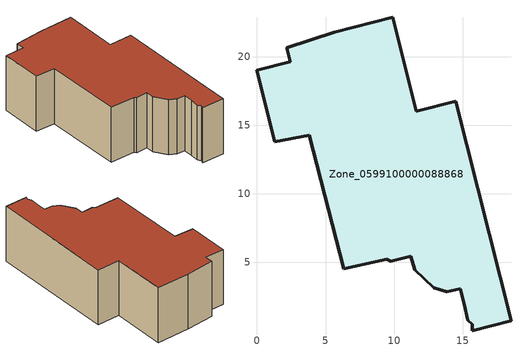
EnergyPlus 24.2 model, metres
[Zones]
Zone_0599100000088868
 floor ground (C_G): 9.76,5.09 9.46,5.25 6.32,4.55 3.79,14.27 1.31,13.8 0,19.01 2.43,19.62 2.18,20.63 5.64,21.79 9.88,22.85 11.6,16 14.49,16.73 18.51,0.74 15.67,0.04 15.68,0.49 15.34,0.81 15.11,1.95 14.82,3.07 13.82,2.87 12.88,3.14 11.51,4.46 11.22,5.45 z0
 wall outside (C_F): 11.6,16 9.88,22.85 5.64,21.79 2.18,20.63 2.43,19.62 0,19.01 1.31,13.8 3.79,14.27 6.32,4.55 9.46,5.25 9.76,5.09 11.22,5.45 11.51,4.46 12.88,3.14 13.82,2.87 14.82,3.07 15.11,1.95 15.34,0.81 15.68,0.49 15.67,0.04 18.51,0.74 14.49,16.73 11.6,16 z0:7.51
 roof outside (C_R): 9.46,5.25 9.76,5.09 11.22,5.45 11.51,4.46 12.88,3.14 13.82,2.87 14.82,3.07 15.11,1.95 15.34,0.81 15.68,0.49 15.67,0.04 18.51,0.74 14.49,16.73 11.6,16 9.88,22.85 5.64,21.79 2.18,20.63 2.43,19.62 0,19.01 1.31,13.8 3.79,14.27 6.32,4.55 z7.51
[BUILDING]
Pand.0599100000088868: North Axis=0; Terrain=City; Loads Convergence Tolerance Value=0.04; Temperature Convergence Tolerance Value=0.4; Solar Distribution=FullExterior; Maximum Number of Warmup Days=25; Minimum Number of Warmup Days=1
[Site:Location]
Rotterdam.The.Hague.AP_ZH_NLD Design_Conditions: Latitude=51.96; Longitude=4.45; Time Zone=1; Elevation=-4.5
[SITE:GROUNDTEMPERATURE:BUILDINGSURFACE]
18, 18, 18, 18, 18, 18, 18, 18, 18, 18, 18, 18
[MATERIAL] Thermal Absorptance=0.9; Solar Absorptance=0.7; Visible Absorptance=0.7
Name | Roughness | Thickness | Conductivity | Density | Specific Heat
G.D.1992-2005 | MediumSmooth | 0.15 | 0.06 | 540 | 1210
F.D.1992-2005 | Rough | 0.3 | 0.12 | 1920 | 840
R.D.1992-2005 | MediumRough | 0.2 | 0.08 | 1500 | 1000
[CONSTRUCTION]
C_G: G.D.1992-2005
C_F: F.D.1992-2005
C_R: R.D.1992-2005
[ZONE]
Zone_0599100000088868: Type=1; Multiplier=1; Ceiling Height=Autocalculate; Volume=Autocalculate; Floor Area=autocalculate; Part of Total Floor Area=Yes
[ZONEINFILTRATION:DESIGNFLOWRATE]
Infil_Zone_0599100000088868: Zone or ZoneList or Space or SpaceList=Zone_0599100000088868; Schedule=AlwaysOn; Design Flow Rate Calculation Method=Flow/Area; Flow Rate per Floor Area=0.0021; Constant Term Coefficient=1; Temperature Term Coefficient=0; Velocity Term Coefficient=0; Velocity Squared Term Coefficient=0
[HVACTEMPLATE:ZONE:IDEALLOADSAIRSYSTEM]
Zone_0599100000088868: Maximum Heating Supply Air Temperature=50; Minimum Cooling Supply Air Temperature=13; Maximum Heating Supply Air Humidity Ratio=0.0156; Minimum Cooling Supply Air Humidity Ratio=0.0077; Heating Limit=NoLimit; Cooling Limit=NoLimit; Dehumidification Control Type=ConstantSensibleHeatRatio; Cooling Sensible Heat Ratio=0.7; Dehumidification Setpoint=60; Humidification Control Type=None; Humidification Setpoint=30; Outdoor Air Method=None; Outdoor Air Flow Rate per Person=0.00944; Outdoor Air Flow Rate per Zone Floor Area=0; Outdoor Air Flow Rate per Zone=0; Demand Controlled Ventilation Type=None; Outdoor Air Economizer Type=NoEconomizer; Heat Recovery Type=None; Sensible Heat Recovery Effectiveness=0.7; Latent Heat Recovery Effectiveness=0.65
[ZONECONTROL:THERMOSTAT]
ThermostatControl_Zone_0599100000088868: Zone or ZoneList=Zone_0599100000088868; Control Type Schedule=DualSetpointControlType; Control 1=Thermostat_Zone_0599100000088868; Temperature Difference Between Cutout And Setpoint=0
[THERMOSTATSETPOINT:DUALSETPOINT]
Thermostat_Zone_0599100000088868: Heating Setpoint Temperature Schedule=HeatingSetpoint_Zone_0599100000088868; Cooling Setpoint Temperature Schedule=CoolingSetpoint_Zone_0599100000088868
[SCHEDULE:COMPACT]
HeatingSetpoint_Zone_0599100000088868: Through: 12/31, For: AllDays, Until: 24:00, 21
CoolingSetpoint_Zone_0599100000088868: Through: 12/31, For: AllDays, Until: 24:00, 24
DualSetpointControlType: Through: 12/31, For: AllDays, Until: 24:00, 4
AlwaysOn: Through: 12/31, For: AllDays, Until: 24:00, 1
